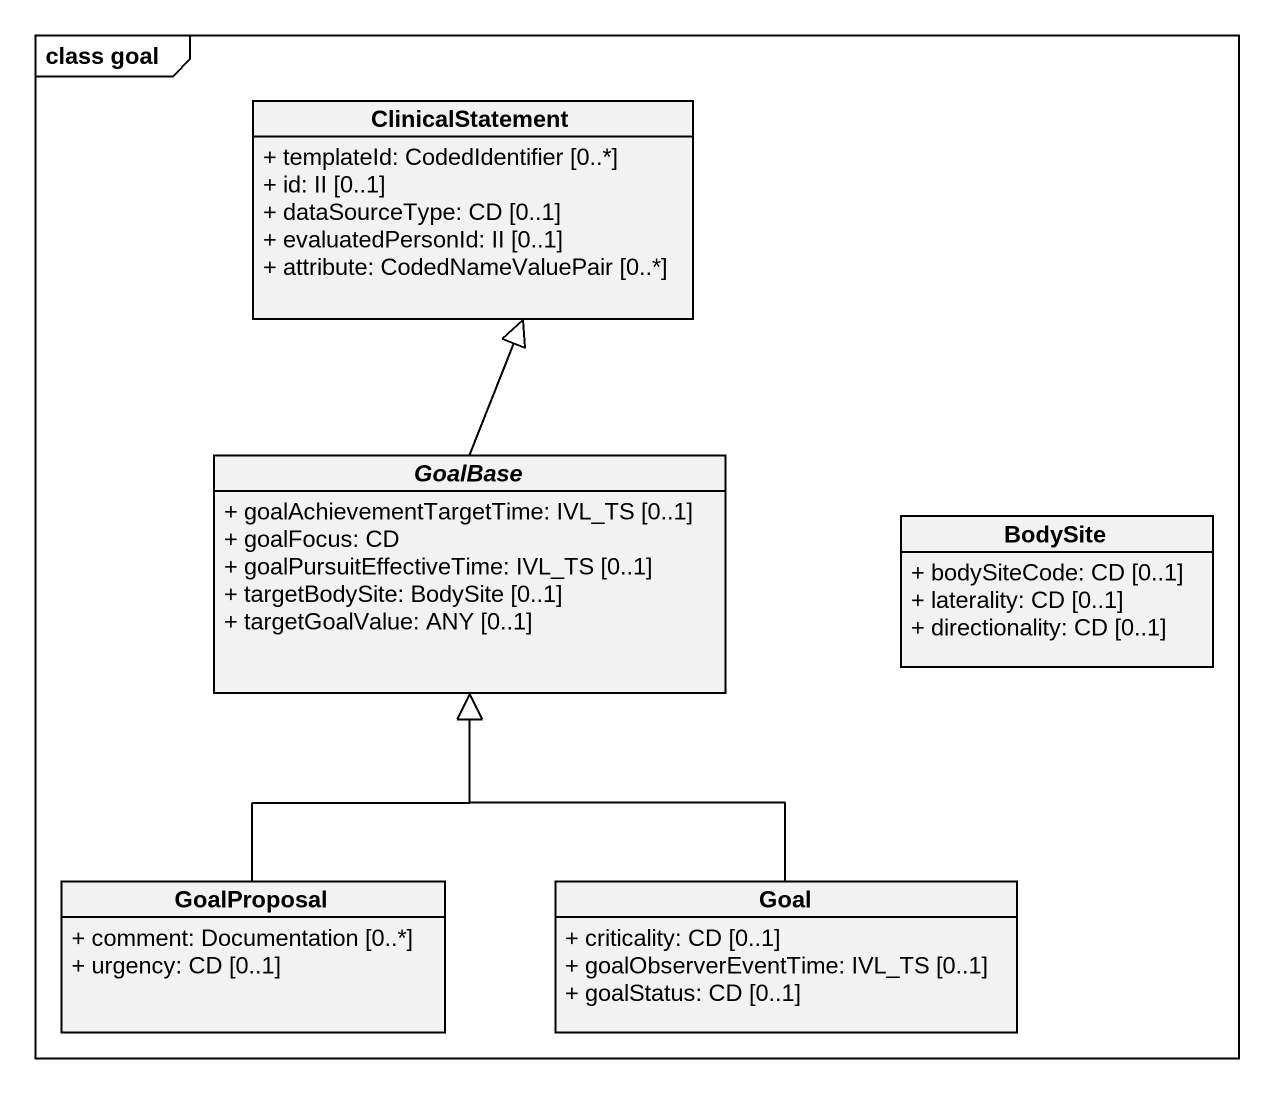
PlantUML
@startuml
mainframe class goal
hide circle
hide empty members
skinparam classAttributeIconSize 0
class ClinicalStatement {
  + templateId: CodedIdentifier [0..*]
  + id: II [0..1]
  + dataSourceType: CD [0..1]
  + evaluatedPersonId: II [0..1]
  + attribute: CodedNameValuePair [0..*]
}
abstract class GoalBase {
  + goalAchievementTargetTime: IVL_TS [0..1]
  + goalFocus: CD
  + goalPursuitEffectiveTime: IVL_TS [0..1]
  + targetBodySite: BodySite [0..1]
  + targetGoalValue: ANY [0..1]
}
class BodySite {
  + bodySiteCode: CD [0..1]
  + laterality: CD [0..1]
  + directionality: CD [0..1]
}
class GoalProposal {
  + comment: Documentation [0..*]
  + urgency: CD [0..1]
}
class Goal {
  + criticality: CD [0..1]
  + goalObserverEventTime: IVL_TS [0..1]
  + goalStatus: CD [0..1]
}
GoalBase -up-|> ClinicalStatement
GoalProposal -up-|> GoalBase
Goal -up-|> GoalBase
@enduml
